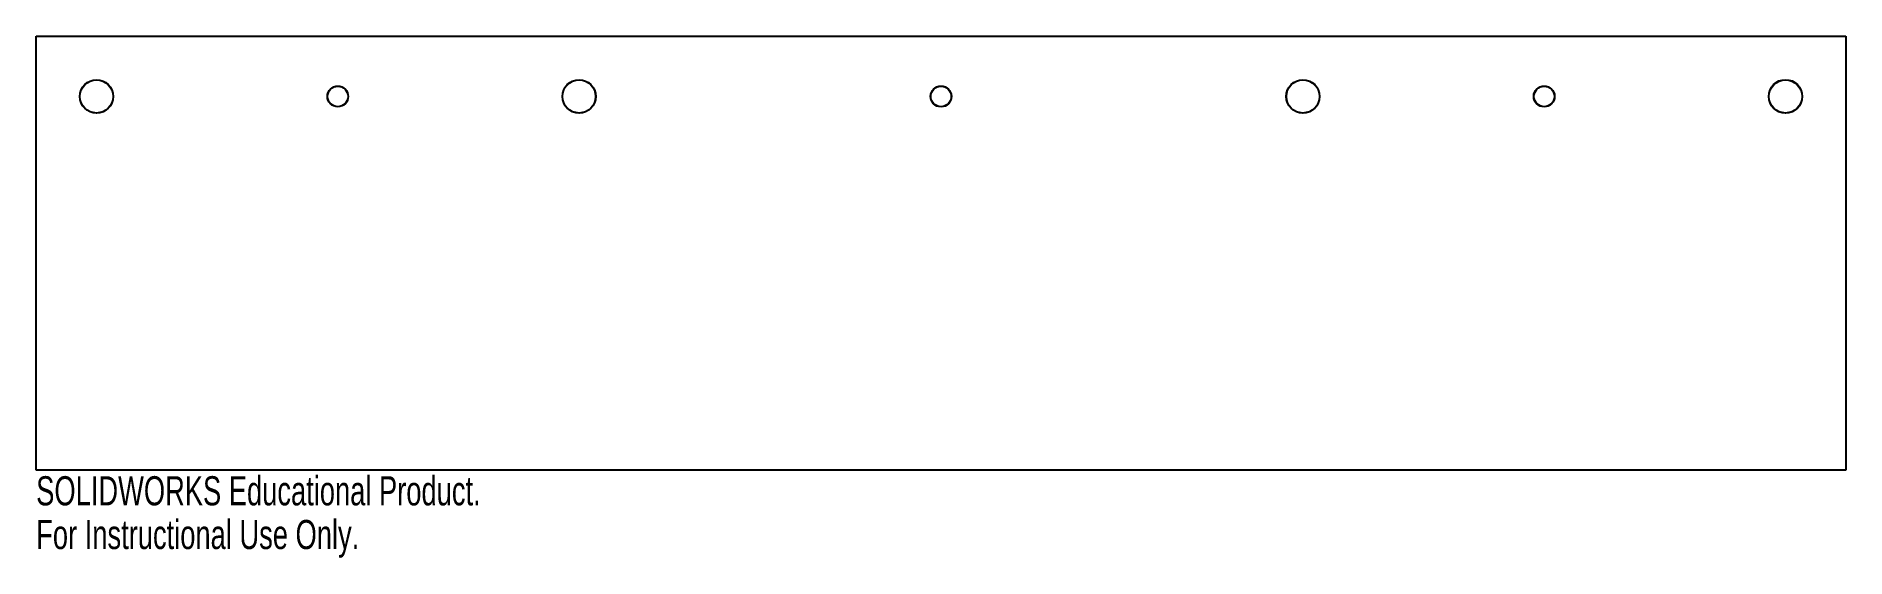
# Model space of a CAD drawing. Header units: millimetres. Extents: x 0 to 300, y -87 to 0.
import ezdxf

# ---------------------------------------------------------------- set-up
doc = ezdxf.new("R2010")
doc.units = ezdxf.units.MM
doc.styles.add('SLDTEXTSTYLE0', font='TXT', dxfattribs={"width": 0.7})

msp = doc.modelspace()

# ---------------------------------------------------------------- linework, layer by layer
at = {"color": 7, "linetype": 'Continuous', "lineweight": 25}
for p, q in [((0, 0), (300, 0)), ((0, -72), (0, 0)), ((300, 0), (300, -72)), ((300, -72), (0, -72))]:
    msp.add_line(p, q, dxfattribs=at)
for centre, radius in [((10, -10), 2.77), ((10, -10), 2.75), ((50, -10), 1.72), ((50, -10), 1.7), ((90, -10), 2.77), ((90, -10), 2.75), ((150, -10), 1.73), ((150, -10), 1.7), ((210, -10), 2.77), ((210, -10), 2.75), ((250, -10), 1.73), ((250, -10), 1.7), ((290, -10), 2.78), ((290, -10), 2.75)]:
    msp.add_circle(centre, radius, dxfattribs=at)

# ---------------------------------------------------------------- texts
at = {"color": 7, "linetype": 'Continuous', "char_height": 4.8336, "attachment_point": 1, "style": 'SLDTEXTSTYLE0'}
for s, insert in [('SOLIDWORKS Educational Product.', (0, -73.02)), ('For Instructional Use Only.', (0, -80.27))]:
    msp.add_mtext(s, dxfattribs=dict(at, insert=insert))

doc.saveas('drawing.dxf')
